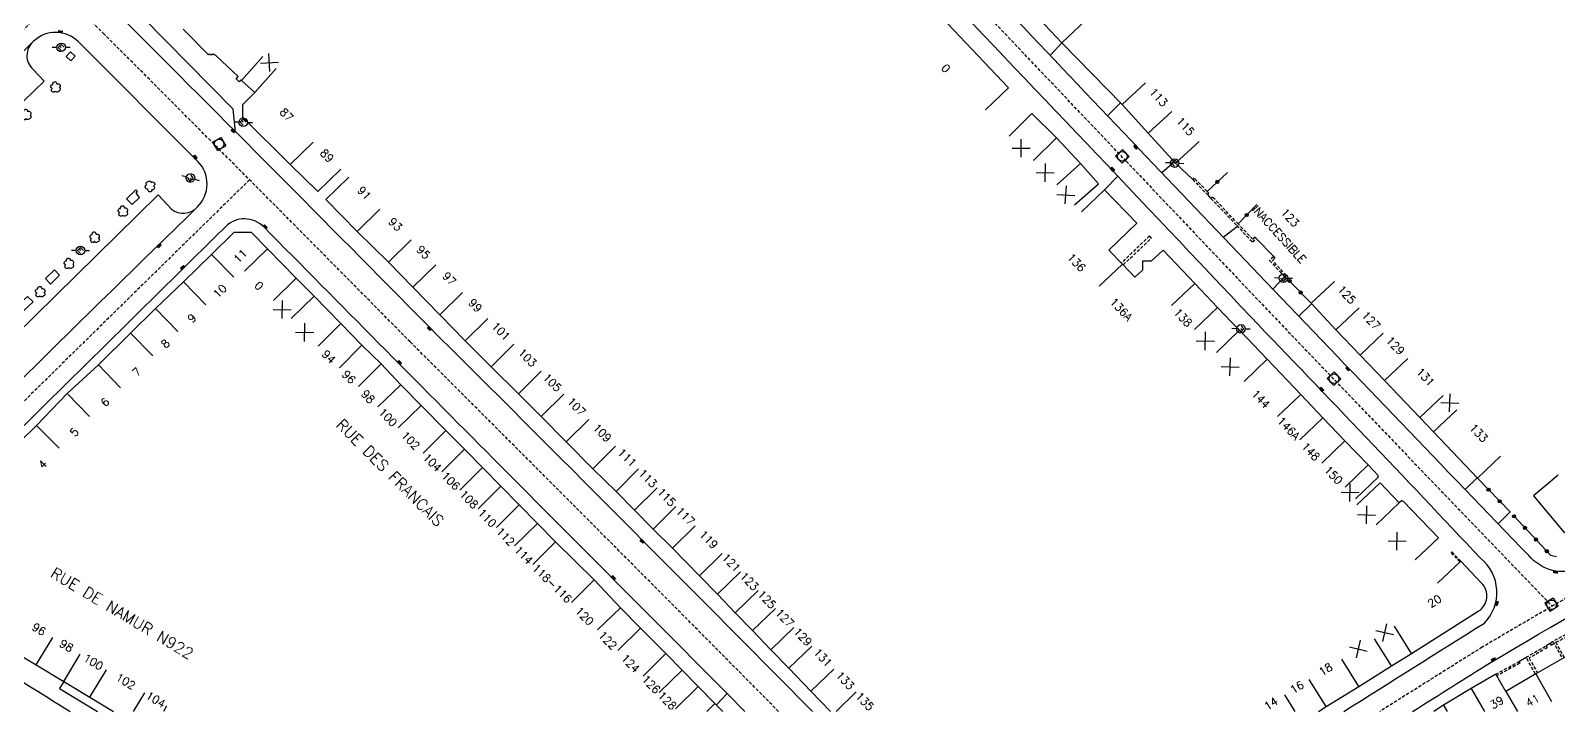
# Model space of a CAD drawing. Header units: millimetres. Extents: x 161000 to 162001, y 120999 to 122000.
# Drawn here: x 161634.1 to 161872.7, y 121000 to 121106.4 of the extents above; entities that cross this region are included whole.
import ezdxf
from ezdxf.enums import TextEntityAlignment as Align

# ---------------------------------------------------------------- set-up
doc = ezdxf.new("R2010")
doc.units = ezdxf.units.MM
doc.linetypes.add('DASHED', pattern=[0.75, 0.5, -0.25])
doc.layers.get('0').update_dxf_attribs({"linetype": 'CONTINUOUS'})
for name, color, linetype in [('W0001', 6, 'DASHED'), ('W0008', 7, 'CONTINUOUS'), ('W0100', 7, 'CONTINUOUS'), ('W0112', 1, 'DASHED'), ('W0300', 7, 'CONTINUOUS'), ('W0322', 7, 'CONTINUOUS'), ('W0334', 7, 'CONTINUOUS'), ('W0400', 7, 'CONTINUOUS'), ('W0420', 7, 'CONTINUOUS'), ('W0471', 7, 'CONTINUOUS'), ('W0984', 7, 'CONTINUOUS'), ('W0989', 7, 'CONTINUOUS'), ('W0991', 7, 'CONTINUOUS'), ('W1102', 7, 'CONTINUOUS')]:
    doc.layers.add(name, color=color, linetype=linetype)
doc.styles.get("Standard").update_dxf_attribs({"font": 'romans.shx', "width": 0.85})

# ---------------------------------------------------------------- blocks, each defined once
blk = doc.blocks.new('t991o')
at = {"color": 0, "linetype": 'Continuous'}
for p, q in [((-1, 1), (1, -1)), ((-1, -1), (1, 1))]:
    blk.add_line(p, q, dxfattribs=at)
blk = doc.blocks.new('T400')
for p, q in [((-0.15, 0.3), (0.15, 0.3)), ((-0.15, -0.25), (-0.15, 0.3)), ((-0.15, 0.15), (0.15, 0.15)), ((-0.15, 0), (0.15, 0)), ((0.15, 0.3), (0.15, -0.25)), ((-0.15, -0.15), (0.15, -0.15)), ((-0.15, -0.25), (-0.15, -0.3)), ((-0.15, -0.3), (0.15, -0.3)), ((0.15, -0.3), (0.15, -0.25))]:
    blk.add_line(p, q)
blk = doc.blocks.new('T471')
for p, q in [((-0.333334, 0.333334), (-0.333334, -0.333334)), ((-0.333334, 0.333334), (0.333334, 0.333334)), ((-0.333334, 0), (0, 0)), ((0.500001, 0.500001), (1.000002, 1.000002)), ((-0.500001, -0.500001), (-1.000002, -1.000002)), ((-0.333334, -0.333334), (0.333334, -0.333334))]:
    blk.add_line(p, q)
blk.add_ellipse((0, 0), major_axis=(0.471405, 0.471405), ratio=1, start_param=5.4977871438, end_param=11.780972451)
blk = doc.blocks.new('t112o')
at = {"color": 0, "linetype": 'Continuous'}
for p, q in [((-0.5, 0.5), (0.5, 0.5)), ((-0.5, -0.5), (-0.5, 0.5)), ((0.5, 0.5), (0.5, -0.5)), ((0.5, -0.5), (-0.5, -0.5))]:
    blk.add_line(p, q, dxfattribs=at)
blk = doc.blocks.new('T300')
for p, q in [((-0.8, 0.51), (-0.86, 0.34)), ((-0.86, 0.34), (-0.86, 0.17)), ((-0.86, 0.17), (-0.74, 0.06)), ((-0.69, 0.63), (-0.8, 0.51)), ((-0.8, -0.06), (-0.74, 0.06)), ((-0.74, 0.06), (-0.69, 0.11)), ((-0.57, 0.69), (-0.69, 0.63)), ((-0.46, 0.69), (-0.57, 0.69)), ((-0.29, 0.63), (-0.46, 0.69)), ((-0.29, 0.63), (-0.17, 0.74)), ((-0.23, 0.57), (-0.29, 0.63)), ((-0.17, 0.74), (-0.06, 0.8)), ((-0.06, 0.8), (0.06, 0.8)), ((0.06, 0.8), (0.23, 0.74)), ((0.23, 0.74), (0.34, 0.63)), ((0.34, 0.63), (0.4, 0.51)), ((0.46, 0.46), (0.34, 0.46)), ((0.4, 0.51), (0.4, 0.46)), ((0.57, 0.4), (0.46, 0.46)), ((0.57, 0.4), (0.69, 0.29)), ((0.69, 0.29), (0.74, 0.17)), ((0.74, 0.06), (0.69, -0.17)), ((0.74, 0.17), (0.74, 0.06)), ((-0.8, -0.17), (-0.8, -0.06)), ((-0.8, -0.23), (-0.8, -0.17)), ((-0.74, -0.34), (-0.8, -0.23)), ((-0.69, -0.4), (-0.74, -0.34)), ((-0.51, -0.46), (-0.69, -0.4)), ((-0.4, -0.46), (-0.51, -0.46)), ((-0.4, -0.46), (-0.34, -0.46)), ((-0.34, -0.46), (-0.34, -0.4)), ((-0.34, -0.51), (-0.34, -0.46)), ((-0.29, -0.63), (-0.34, -0.51)), ((-0.17, -0.74), (-0.29, -0.63)), ((-0.06, -0.8), (-0.17, -0.74)), ((0.06, -0.8), (-0.06, -0.8)), ((0.17, -0.74), (0.06, -0.8)), ((0.23, -0.69), (0.17, -0.74)), ((0.29, -0.46), (0.23, -0.46)), ((0.29, -0.63), (0.23, -0.69)), ((0.46, -0.4), (0.29, -0.46)), ((0.34, -0.51), (0.29, -0.63)), ((0.34, -0.51), (0.34, -0.46)), ((0.57, -0.34), (0.46, -0.4)), ((0.63, -0.29), (0.57, -0.34)), ((0.69, -0.17), (0.63, -0.29))]:
    blk.add_line(p, q)
blk = doc.blocks.new('T420')
for p, q in [((0.75, 0.75), (-0.75, 0.75)), ((-0.75, 0.75), (-0.75, -0.75)), ((0.75, 0.75), (0.75, -0.75)), ((0.75, -0.75), (-0.75, -0.75))]:
    blk.add_line(p, q)
blk.add_ellipse((0, 0), major_axis=(-0.53, 0.53), ratio=1, start_param=3.926991, end_param=10.210176)
blk = doc.blocks.new('t322o')
at = {"color": 0, "linetype": 'Continuous'}
for radius in [0.25, 0.15]:
    blk.add_circle((0, 0), radius, dxfattribs=at)

msp = doc.modelspace()

# ---------------------------------------------------------------- linework, layer by layer
at = {"layer": 'W0001'}
for points in [[(161723.21, 121521.49), (161708.44, 121503.61, -0.052031), (161692.74, 121488.19, 0.000599), (161675.67, 121474.82, -0.005504), (161648.34, 121452.8, 0.018605), (161611.09, 121421.03, -0.000909), (161565.62, 121378.12, 0.342922), (161564.36, 121370.06, -0.00009), (161590.01, 121323.77), (161598.54, 121308.89, 0.062268), (161621.4, 121278.54, -0.003977), (161672.79, 121224.97, 0.000187), (161728.28, 121166.78, -0.000686), (161805.22, 121085.95), (161826.39, 121063.66)], [(161755.74, 121413.54, 0.003258), (161744.68, 121335.46), (161741.26, 121313.02, 0.110396), (161741.99, 121301.22, 0.150139), (161753.14, 121279.23, -0.000934), (161792.85, 121237.93, 0.000196), (161880.01, 121147.01), (161900.98, 121126.16, 0.068286), (161933.71, 121107.44, 0.090548), (161975.14, 121099.27, 0.054774), (162000, 121101.72, 0.058941)], [(161501.17, 121251.02), (161524.15, 121227.7, -0.001203), (161592.95, 121158.6, -0.000891), (161635.22, 121116.22), (161645.57, 121105.84, -0.001814), (161693.4, 121057.72, -0.001606), (161750.93, 121000, -0.001732)], [(161639.09, 121112.33, 0.004155), (161579.13, 121054.22, 0.001968), (161568.67, 121043.91, -0.38355)], [(161604.08, 121017.85, -0.067593), (161609.42, 121025.1, -0.001516), (161668.31, 121083.04, 0.41664)], [(161871.74, 121016.44, -0.000876), (161826.39, 121063.66, -0.000773)], [(161844.82, 121000, -0.000139), (161860.82, 121010.04, -0.0056), (161920.29, 121044.16, -0.096864), (161953.2, 121053.92, -0.065463), (161984.64, 121052.07, -0.00014), (162000, 121050.05, 0.001759)]]:
    msp.add_lwpolyline(points, format="xyb", dxfattribs=at)
at = {"layer": 'W0008'}
for points in [[(162000, 121099.33, -0.053718), (161975.11, 121096.93, -0.090574), (161932.85, 121105.26, -0.06857), (161899.42, 121124.39), (161878.33, 121145.37, -0.000196), (161791.16, 121236.3, 0.000934), (161751.45, 121277.6, -0.149396), (161739.7, 121300.69, -0.14261), (161739.8, 121317.16, 0.417617), (161734.61, 121323.95), (161706.88, 121327.52, -0.194977), (161696.19, 121333.54), (161679.29, 121355.19, -0.175943), (161677.82, 121361.59), (161683.5, 121407.87, 0.00101), (161689.77, 121458.79, 0.148993), (161688.48, 121466.74, 0.063377), (161684.02, 121472.9, 0.337624), (161677.43, 121472.68, -0.005502), (161650.05, 121450.63, 0.018596), (161612.98, 121419.01, -0.000909)], [(161623.38, 121280.48, -0.003976), (161674.8, 121226.88, 0.000187), (161730.29, 121168.69, -0.000686), (161807.23, 121087.86), (161828.24, 121065.86)], [(161824.69, 121061.62, 0.002007), (161773.23, 121115.79, 0.000437), (161716.33, 121175.29, 0.41324), (161709.16, 121175.32, -0.0048), (161648.72, 121115.55, 0.390095), (161648.33, 121108.38, -0.00181), (161696.06, 121060.37, -0.00168), (161756.22, 121000)], [(161951.64, 121079.92), (161951.53, 121068.57, -0.348943), (161940.12, 121054.63, 0.045143), (161921.73, 121048, 0.002852), (161876.15, 121022.36, -0.324543), (161868.1, 121024.34, -0.00077), (161828.24, 121065.86)], [(161745.67, 121000), (161742.92, 121002.79), (161706.43, 121039.46, -0.001181), (161670.54, 121075.69, 0.413837), (161664.55, 121075.73, -0.001597), (161612.88, 121024.84, 0.445295), (161613.29, 121017.13, 0.005911), (161640.32, 121000, 0.000019)], [(161839.2, 121000, -0.000118), (161861.16, 121013.81, 0.441033), (161860.59, 121023.9, 0.00262), (161824.69, 121061.62, 0.002662)], [(161849.93, 121000, -0.000107), (161862.23, 121007.72, -0.005594), (161921.59, 121041.77, -0.096662), (161953.43, 121051.21, -0.065566), (161984.21, 121049.38, -0.000144), (162000, 121047.31, 0.001758)]]:
    msp.add_lwpolyline(points, format="xyb", dxfattribs=at)
msp.add_lwpolyline([(161606.69, 121026.27, -0.001355), (161660.18, 121078.82, 0.416539), (161660.22, 121085.93), (161641.59, 121104.59, 0.412351), (161634.54, 121104.65, 0.000462), (161578.77, 121050.12), (161577.09, 121048.52, 0.378512), (161576.66, 121043.43, 0.006207), (161600.32, 121025.92, 0.335556)], format="xyb", close=True, dxfattribs=at)
at = {"layer": 'W0100'}
for points in [[(161764.54, 121144.1), (161760.91, 121140.65), (161761.02, 121140.54), (161760.96, 121140.48), (161764.14, 121137.13), (161769.23, 121131.82), (161774.2, 121126.62), (161778.31, 121122.31), (161783.23, 121117.12), (161788.56, 121111.55), (161792.53, 121107.27), (161795.19, 121104.46), (161798.82, 121107.9)], [(161783.23, 121093.96), (161786.85, 121097.41), (161774.49, 121110.43), (161770.19, 121114.93), (161764.62, 121120.88), (161760.97, 121117.46)], [(161682.55, 121084.7), (161678.96, 121081.21), (161674.65, 121085.46), (161667.25, 121092.76), (161667.24, 121094.83), (161669.15, 121096.69), (161667.04, 121098.57), (161666.95, 121098.66), (161666.68, 121098.38), (161666.2, 121098.84), (161666.52, 121099.18), (161663.17, 121102.36), (161662.94, 121102.57), (161662.91, 121102.54), (161662.73, 121102.7), (161662.59, 121102.55), (161662.43, 121102.7), (161662.27, 121102.53), (161662.07, 121102.73), (161661.9, 121102.55), (161657.95, 121106.56)], [(161808.25, 121098.18), (161804.57, 121094.8), (161808.65, 121090.35), (161812.92, 121085.67), (161816.61, 121089.04)], [(161797.15, 121079.13), (161800.9, 121082.43), (161798.1, 121085.62), (161794.31, 121089.59), (161790.46, 121093.42), (161786.93, 121089.88)], [(161759.06, 121000), (161755.98, 121003.15), (161752.52, 121006.74), (161749.73, 121009.63), (161746.85, 121012.64), (161744.16, 121015.43), (161741.38, 121018.3), (161738.57, 121021.19), (161734.34, 121025.49), (161731.34, 121028.48), (161728.41, 121031.43), (161725.54, 121034.36), (161721.94, 121037.88), (161717.76, 121042.11), (161713.85, 121046.06), (161710.29, 121049.62), (161706.06, 121053.84), (161701.99, 121057.89), (161698.01, 121061.94), (161693.82, 121066.27), (161689.99, 121070.17), (161685.11, 121074.95), (161680.23, 121079.97), (161683.81, 121083.45)], [(161822.92, 121059.54), (161821.69, 121060.77), (161819.5, 121063.08), (161815.95, 121066.86), (161811, 121072.05), (161809.12, 121070.34), (161807.76, 121070.36), (161807.75, 121068.96), (161806.58, 121067.84), (161804.65, 121069.88), (161802.53, 121072.07), (161806.88, 121076.28), (161801.81, 121081.51), (161798.22, 121078.03)], [(161742.2, 121000), (161740.99, 121001.23), (161738.38, 121003.91), (161735.85, 121006.47), (161733.34, 121009.04), (161729.39, 121013.02), (161726.26, 121016.21), (161722.13, 121020.54), (161716.09, 121026.49), (161713.27, 121029.38), (161710.43, 121032.27), (161707.57, 121035.17), (161704.71, 121038.1), (161701.88, 121040.96), (161698.96, 121043.87), (161695.1, 121047.8), (161691.93, 121051.04), (161688.88, 121054.28), (161685.87, 121057.24), (161682.58, 121060.58), (161678.38, 121064.86), (161675.61, 121067.7), (161671.09, 121072.29), (161668.59, 121074.8), (161665.85, 121074.81), (161662.35, 121071.4), (161658.01, 121067.11), (161653.63, 121062.94), (161649.72, 121059.12), (161644.73, 121054.15), (161639.81, 121049.67), (161635.03, 121044.66), (161629.9, 121039.64)], [(161837.75, 121067.17), (161834.08, 121063.77), (161837.94, 121059.61), (161841.74, 121055.64), (161845.58, 121051.7), (161851.08, 121045.9), (161853.21, 121043.66), (161860.08, 121036.44), (161863.7, 121039.88)], [(161841.01, 121033.2), (161844.63, 121036.65), (161844.51, 121036.78), (161844.58, 121036.85), (161843, 121038.5), (161839.36, 121042.26), (161835.95, 121045.86), (161832.47, 121049.5), (161827.24, 121055.01), (161822.92, 121059.54)], [(161850.36, 121023.66), (161853.97, 121027.11), (161848.48, 121032.86), (161848.42, 121032.8), (161848.26, 121032.97), (161847.87, 121032.6), (161844.88, 121035.73), (161841.26, 121032.27)], [(161872.66, 121036.89), (161868.83, 121033.68), (161873.62, 121027.95), (161879.26, 121031.43), (161876.64, 121035.69)], [(161907.36, 121021.98), (161904.88, 121026.33), (161899.54, 121023.28), (161895.11, 121020.74), (161890.96, 121018.34), (161886.49, 121015.78), (161882.29, 121013.34), (161877.92, 121010.86), (161873.59, 121008.35), (161869.21, 121005.89), (161864.5, 121003.12), (161862.93, 121005.81), (161859.09, 121003.56), (161854.75, 121000.98), (161853.24, 121000)], [(161630.71, 121009.81), (161635.01, 121007.27), (161639.29, 121004.69), (161643.38, 121002.21), (161647.07, 121000)]]:
    msp.add_lwpolyline(points, dxfattribs=at)
msp.add_lwpolyline([(161835.25, 121000), (161836.45, 121000.75), (161841.55, 121003.91), (161846.66, 121007.11), (161849.78, 121009.07), (161860.21, 121015.64, 0.492896), (161860.69, 121020.05), (161857.46, 121023.48), (161853.82, 121020.05)], format="xyb", dxfattribs=at)
at = {"layer": 'W0112'}
for points in [[(161818.13, 121080.97), (161817.87, 121081.24), (161815.84, 121083.35), (161815.6, 121083.12), (161817.63, 121081.01), (161817.89, 121080.74)], [(161825.27, 121074.1), (161824.98, 121073.77), (161822.72, 121076.15), (161818.7, 121080.37), (161818.46, 121080.15), (161822.48, 121075.93), (161824.98, 121073.29), (161825.52, 121073.87)], [(161830.21, 121068.11), (161828.07, 121070.45), (161828.48, 121070.83), (161828.25, 121071.07), (161827.6, 121070.47), (161829.96, 121067.89)]]:
    msp.add_lwpolyline(points, close=True, dxfattribs=at)
for points in [[(161804.75, 121069.77), (161809.15, 121073.93), (161808.85, 121074.3), (161804.48, 121070.06)], [(161857.46, 121023.48), (161856.08, 121024.92), (161855.95, 121024.8), (161857.32, 121023.36)], [(161873.66, 121008.39), (161872.33, 121010.81), (161875.34, 121012.4), (161875.18, 121012.7), (161871.88, 121010.95), (161873.36, 121008.22)], [(161869.15, 121005.85), (161867.68, 121008.46), (161870.79, 121010.25), (161870.96, 121009.96), (161868.14, 121008.33), (161869.44, 121006.02)], [(161871.88, 121010.95), (161871.41, 121010.63), (161871.59, 121010.35), (161872.04, 121010.65)], [(161862.93, 121005.81), (161866.54, 121007.78), (161866.68, 121007.52), (161863.07, 121005.56)]]:
    msp.add_lwpolyline(points, dxfattribs=at)
at = {"layer": 'W0322'}
for points in [[(161817.87, 121081.24), (161821.03, 121084.2)], [(161822.71, 121076.17), (161825.6, 121079.2)], [(161830.74, 121067.24), (161834.08, 121063.77)], [(161860.08, 121036.44), (161865.16, 121031.16)], [(161865.79, 121030.49), (161871.49, 121024.42), (161872.41, 121024.22)]]:
    msp.add_lwpolyline(points, dxfattribs=at)
at = {"layer": 'W0334'}
for p, q in [((161812.92, 121085.67), (161815.6, 121083.12)), ((161817.89, 121080.74), (161818.46, 121080.15)), ((161866.54, 121007.78), (161867.68, 121008.46))]:
    msp.add_line(p, q, dxfattribs=at)
for points in [[(161739.59, 121301.08), (161733.64, 121297.15), (161747.76, 121278.7), (161749.64, 121276.34), (161753, 121272.79, -0.000841), (161789.57, 121234.78, 0.000196), (161876.76, 121143.83), (161897.97, 121122.73, 0.068829), (161932.03, 121103.21, 0.090597), (161975.08, 121094.72, 0.052768), (162000, 121097.08, 0.058898)], [(162000, 121098.87, -0.053524), (161975.1, 121096.48, -0.090578), (161932.68, 121104.84, -0.068622), (161899.13, 121124.05), (161878.02, 121145.06, -0.000196), (161790.84, 121236, 0.000934), (161751.13, 121277.29, -0.149266), (161739.27, 121300.59, -0.002039), (161739.2, 121300.82, 0.415907)], [(161634.54, 121104.65, 0.452596), (161634.51, 121100.28), (161636.23, 121098.47, 0.000454), (161584.83, 121048.24), (161583.26, 121049.85, 0.462135), (161578.77, 121050.12, 0.462135)], [(161608.3, 121027.86, 0.364598), (161607.62, 121031.87), (161606, 121033.49), (161654.05, 121080.71), (161656.13, 121078.47, 0.401778), (161660.18, 121078.82)]]:
    msp.add_lwpolyline(points, format="xyb", dxfattribs=at)
for points in [[(161666.14, 121090.55), (161665.74, 121094.11), (161651.73, 121108.31), (161648.33, 121108.38)], [(161804.57, 121094.8), (161795.19, 121104.46), (161793.34, 121102.49)], [(161804.32, 121095.06), (161802.3, 121093.06)], [(161812.75, 121085.86), (161810.78, 121084.15)], [(161801.81, 121081.51), (161803.9, 121083.6)], [(161820.38, 121074.08), (161822.58, 121075.83)], [(161825.52, 121073.87), (161828.25, 121071.07)], [(161830.74, 121067.24), (161829.96, 121067.89), (161828.1, 121065.99)], [(161834.18, 121063.67), (161832.16, 121061.76)], [(161860.05, 121036.47), (161858.17, 121034.65)], [(161863.3, 121029.32), (161865.16, 121031.16)], [(161871.41, 121010.63), (161870.79, 121010.25)], [(161639.3, 121004.68), (161638.65, 121003.6), (161644.56, 121000)], [(161741.21, 121001.01), (161742.92, 121002.79)]]:
    msp.add_lwpolyline(points, dxfattribs=at)
for points in [[(161651.11, 121080.3), (161650.62, 121080.97), (161650.8, 121081.21), (161650.54, 121081.49), (161649.11, 121080.06), (161649.97, 121079.2)], [(161637.87, 121069), (161636.43, 121067.63), (161637.21, 121066.77), (161638.65, 121068.14)], [(161633.06, 121062.61), (161634.53, 121063.99), (161633.65, 121064.84), (161632.18, 121063.46)]]:
    msp.add_lwpolyline(points, close=True, dxfattribs=at)
at = {"layer": 'W1102'}
for p, q in [((161667.04, 121098.57), (161670.37, 121102.31)), ((161669.15, 121096.69), (161672.48, 121100.43)), ((161808.65, 121090.35), (161812.34, 121093.73)), ((161674.65, 121085.46), (161678.24, 121088.95)), ((161794.31, 121089.59), (161790.73, 121086.09)), ((161798.1, 121085.62), (161794.41, 121082.24)), ((161685.11, 121074.95), (161688.65, 121078.48)), ((161689.99, 121070.17), (161693.53, 121073.7)), ((161662.35, 121071.4), (161665.85, 121067.83)), ((161671.09, 121072.29), (161667.53, 121068.78)), ((161693.82, 121066.27), (161697.4, 121069.76)), ((161804.65, 121069.88), (161801.02, 121066.44)), ((161658.01, 121067.11), (161661.5, 121063.52)), ((161675.61, 121067.7), (161672.04, 121064.2)), ((161815.95, 121066.86), (161812.31, 121063.42)), ((161678.38, 121064.86), (161674.8, 121061.36)), ((161698.01, 121061.94), (161701.59, 121065.43)), ((161653.63, 121062.94), (161657.1, 121059.34)), ((161701.99, 121057.89), (161705.54, 121061.41)), ((161819.5, 121063.08), (161815.86, 121059.65)), ((161837.94, 121059.61), (161841.58, 121063.04)), ((161649.72, 121059.12), (161653.23, 121055.56)), ((161682.58, 121060.58), (161679.01, 121057.08)), ((161819.3, 121056.09), (161822.92, 121059.54)), ((161841.74, 121055.64), (161845.34, 121059.11)), ((161685.87, 121057.24), (161682.34, 121053.7)), ((161706.06, 121053.84), (161709.59, 121057.38)), ((161644.73, 121054.15), (161648.18, 121050.53)), ((161688.88, 121054.28), (161685.31, 121050.78)), ((161823.62, 121051.56), (161827.24, 121055.01)), ((161845.58, 121051.7), (161849.18, 121055.16)), ((161710.29, 121049.62), (161713.83, 121053.16)), ((161639.81, 121049.67), (161643.3, 121046.09)), ((161691.93, 121051.04), (161688.32, 121047.58)), ((161713.85, 121046.06), (161717.4, 121049.59)), ((161828.85, 121046.06), (161832.47, 121049.5)), ((161851.08, 121045.9), (161854.71, 121049.34)), ((161695.1, 121047.8), (161691.53, 121044.3)), ((161853.21, 121043.66), (161856.83, 121047.11)), ((161635.03, 121044.66), (161638.58, 121041.14)), ((161717.76, 121042.11), (161721.31, 121045.62)), ((161835.95, 121045.86), (161832.32, 121042.41)), ((161698.96, 121043.87), (161695.41, 121040.35)), ((161839.36, 121042.26), (161835.75, 121038.8)), ((161701.88, 121040.96), (161698.34, 121037.43)), ((161721.94, 121037.88), (161725.47, 121041.42)), ((161704.71, 121038.1), (161701.14, 121034.59)), ((161725.54, 121034.36), (161729.07, 121037.9)), ((161839.4, 121035.03), (161843, 121038.5)), ((161707.57, 121035.17), (161704.01, 121031.67)), ((161728.41, 121031.43), (161731.97, 121034.94)), ((161710.43, 121032.27), (161706.86, 121028.76)), ((161731.34, 121028.48), (161734.88, 121032.01)), ((161847.87, 121032.6), (161844.26, 121029.14)), ((161713.27, 121029.38), (161709.7, 121025.88)), ((161734.34, 121025.49), (161737.88, 121029.01)), ((161716.09, 121026.49), (161712.55, 121022.96)), ((161738.57, 121021.19), (161742.14, 121024.69)), ((161741.38, 121018.3), (161744.96, 121021.79)), ((161722.13, 121020.54), (161718.57, 121017.04)), ((161744.16, 121015.43), (161747.76, 121018.9)), ((161726.26, 121016.21), (161722.67, 121012.74)), ((161746.85, 121012.64), (161750.45, 121016.1)), ((161635.01, 121007.27), (161637.57, 121011.57)), ((161729.39, 121013.02), (161725.83, 121009.51)), ((161749.73, 121009.63), (161753.33, 121013.1)), ((161846.66, 121007.11), (161844.01, 121011.34)), ((161849.78, 121009.07), (161847.12, 121013.3)), ((161639.29, 121004.69), (161641.88, 121008.97)), ((161733.34, 121009.04), (161729.77, 121005.53)), ((161752.52, 121006.74), (161756.12, 121010.21)), ((161643.38, 121002.21), (161645.96, 121006.49)), ((161735.85, 121006.47), (161732.29, 121002.96)), ((161755.98, 121003.15), (161759.57, 121006.63)), ((161841.55, 121003.91), (161838.9, 121008.16)), ((161836.45, 121000.75), (161833.79, 121004.99)), ((161869.21, 121005.89), (161871.66, 121001.53)), ((161650.21, 121000), (161651.97, 121002.89)), ((161738.38, 121003.91), (161734.81, 121000.41)), ((161759.93, 121000), (161763.07, 121003.05)), ((161831.6, 121000), (161829.97, 121002.57)), ((161859.09, 121003.56), (161861.19, 121000)), ((161864.5, 121003.12), (161866.34, 121000)), ((161655.35, 121000.82), (161654.85, 121000)), ((161740.99, 121001.23), (161739.74, 121000)), ((161854.75, 121000.98), (161855.36, 121000))]:
    msp.add_line(p, q, dxfattribs=at)

# ---------------------------------------------------------------- block references
at = {"layer": 'W0112', "rotation": 316.259045207769}
msp.add_blockref('t112o', (161640.37, 121102.33), dxfattribs=at)
at = {"layer": 'W0300'}
for p, rotation in [((161638.03, 121097.4), 316.259045207769), ((161633.48, 121093.1), 316.259045207769), ((161652.77, 121082.15), 120.12077504023), ((161648.57, 121078.02), 314.903379890793), ((161644.16, 121073.92), 314.903379890793), ((161640.14, 121069.84), 314.903379890793), ((161635.64, 121065.42), 312.365281998464)]:
    msp.add_blockref('T300', p, dxfattribs=dict(at, rotation=rotation))
at = {"layer": 'W0322'}
for p, rotation in [((161819.45, 121082.72), 43.1961426916358), ((161824.04, 121077.56), 46.4033932040369), ((161830.74, 121067.24), 314.013864075853), ((161832.47, 121065.44), 314.013864075853), ((161861.81, 121034.64), 313.868868850129), ((161863.55, 121032.83), 313.868868850129), ((161865.79, 121030.49), 313.200093055412), ((161867.5, 121028.67), 313.200093055412), ((161869.21, 121026.85), 313.200093055412), ((161870.92, 121025.03), 313.200093055412)]:
    msp.add_blockref('t322o', p, dxfattribs=dict(at, rotation=rotation))
at = {"layer": 'W0400'}
for p, rotation in [((161638.78, 121106.17), 82.31724680479), ((161665.74, 121090.7), 224.757098313565), ((161806.72, 121088.17), 43.54045105549203), ((161659.82, 121086.57), 44.61372099907127), ((161803.09, 121084.69), 43.61901845516402), ((161670.76, 121075.69), 224.894270045158), ((161654.19, 121072.73), 134.2970386297609), ((161657.87, 121069.35), 314.760034075308), ((161696.4, 121059.81), 225.000946109347), ((161691.73, 121054.5), 224.790086181446), ((161839.83, 121053.53), 44.16680221306699), ((161835.75, 121050.31), 223.465493781235), ((161729.62, 121026.59), 224.802511808762), ((161725.14, 121020.9), 224.790086181446), ((161872.3, 121021.78), 80.89457729525645), ((161863.07, 121016.9), 346.6825793447177), ((161862.56, 121008.1), 300.405866190239)]:
    msp.add_blockref('T400', p, dxfattribs=dict(at, rotation=rotation))
at = {"layer": 'W0420'}
for p, rotation in [((161663.56, 121088.65), 120.12077504023), ((161804.61, 121086.71), 313.540451055492), ((161837.68, 121051.98), 133.517190604683), ((161871.64, 121016.67), 32.1974669132683)]:
    msp.add_blockref('T420', p, dxfattribs=dict(at, rotation=rotation))
at = {"layer": 'W0471'}
for p, rotation in [((161638.88, 121103.74), 316.259045207769), ((161667.33, 121092.04), 314.022542251032), ((161812.79, 121085.66), 313.540451055492), ((161659.08, 121083.33), 120.12077504023), ((161641.92, 121072.01), 314.903379890793), ((161829.77, 121067.69), 133.945264797111), ((161823.14, 121059.78), 133.945264797111)]:
    msp.add_blockref('T471', p, dxfattribs=dict(at, rotation=rotation))
at = {"layer": 'W0991'}
for p, rotation in [((161671.42, 121101.37), 48.31917026512064), ((161788.83, 121087.99), 45.10824455863041), ((161792.57, 121084.17), 43.68837131251538), ((161795.78, 121080.69), 41.33044263683864), ((161673.42, 121062.78), 44.27079436384876), ((161676.91, 121059.22), 44.49407223392771), ((161817.58, 121057.87), 43.54753467983375), ((161821.46, 121053.83), 43.64968774549045), ((161855.77, 121048.22), 43.52816799554054), ((161840.19, 121034.21), 43.71609704700217), ((161842.76, 121030.71), 43.72552096267774), ((161847.53, 121026.61), 43.72552096302888), ((161845.56, 121012.32), 302.1803859509391), ((161841.45, 121009.75), 301.9794004197009)]:
    msp.add_blockref('t991o', p, dxfattribs=dict(at, rotation=rotation))

# ---------------------------------------------------------------- texts
at = {"layer": 'W0984'}
msp.add_text('INACCESSIBLE', height=1.25, rotation=312.3957, dxfattribs=at).set_placement((161829.1, 121074.55), align=Align.MIDDLE)
at = {"layer": 'W0989'}
for s, rotation, p in [('RUE DES FRANCAIS', 314.9894, (161690.27, 121037.31)), ('RUE DE NAMUR N922', 329.0978, (161648.42, 121015.33))]:
    msp.add_text(s, height=1.75, rotation=rotation, dxfattribs=at).set_placement(p, align=Align.MIDDLE)
at = {"layer": 'W0991'}
for s, rotation, p in [('0', 313.522, (161777.05, 121100.47)), ('113', 312.5527, (161810.29, 121095.95)), ('87', 314.1656, (161674.1, 121093.21)), ('115', 312.3957, (161814.47, 121091.39)), ('89', 315.4218, (161680.4, 121086.82)), ('91', 314.1744, (161686.23, 121080.97)), ('123', 312.3957, (161830.81, 121077.15)), ('93', 315.6247, (161691.09, 121076.09)), ('11', 44.7405, (161666.86, 121071.13)), ('95', 314.458, (161695.46, 121071.73)), ('136', 314.0966, (161797.45, 121070.13)), ('97', 314.0697, (161699.5, 121067.59)), ('10', 44.7284, (161663.67, 121065.68)), ('0', 314.5478, (161669.78, 121066.49)), ('125', 312.8693, (161839.66, 121065.11)), ('99', 314.5157, (161703.57, 121063.42)), ('136A', 313.4292, (161804.44, 121062.82)), ('9', 43.605, (161659.3, 121061.43)), ('138', 313.2485, (161814.09, 121061.53)), ('127', 313.7587, (161843.46, 121061.08)), ('101', 315.1483, (161707.57, 121059.4)), ('8', 44.275, (161655.16, 121057.45)), ('129', 314.1668, (161847.26, 121057.14)), ('94', 314.5688, (161680.68, 121055.39)), ('103', 315.0895, (161711.71, 121055.27)), ('7', 44.9241, (161650.7, 121053.04)), ('96', 315.528, (161683.82, 121052.24)), ('105', 314.9928, (161715.61, 121051.37)), ('131', 313.5252, (161851.95, 121052.25)), ('98', 313.2166, (161686.81, 121049.18)), ('144', 313.5172, (161826.24, 121048.81)), ('6', 42.305, (161645.74, 121048.31)), ('100', 314.3964, (161689.92, 121045.94)), ('107', 314.6501, (161719.36, 121047.61)), ('109', 314.7045, (161723.39, 121043.52)), ('146A', 313.6534, (161830.59, 121044.24)), ('133', 313.5722, (161860.27, 121043.5)), ('5', 46.3506, (161640.94, 121043.62)), ('102', 314.4891, (161693.47, 121042.33)), ('104', 315.0412, (161696.87, 121038.89)), ('111', 315.575, (161727.27, 121039.66)), ('148', 313.5049, (161834.04, 121040.61)), ('4', 44.3635, (161636, 121038.61)), ('113', 314.4576, (161730.52, 121036.42)), ('150', 314.073, (161837.58, 121036.92)), ('106', 314.7069, (161699.74, 121036.01)), ('108', 314.3759, (161702.58, 121033.13)), ('115', 314.797, (161733.42, 121033.48)), ('110', 314.5539, (161705.43, 121030.22)), ('117', 315.0956, (161736.38, 121030.51)), ('112', 314.5077, (161708.28, 121027.32)), ('119', 314.5343, (161740.01, 121026.85)), ('114', 314.3169, (161711.12, 121024.42)), ('121', 314.207, (161743.55, 121023.24)), ('118-116', 315.4616, (161715.56, 121020)), ('123', 314.0844, (161746.36, 121020.34)), ('125', 313.91, (161749.11, 121017.5)), ('120', 313.6183, (161720.62, 121014.89)), ('20', 32.1804, (161853.37, 121017.24)), ('96', 329.4318, (161635.42, 121012.84)), ('127', 313.7685, (161751.89, 121014.6)), ('98', 328.9081, (161639.72, 121010.27)), ('122', 314.4532, (161724.25, 121011.12)), ('129', 314.0002, (161754.72, 121011.66)), ('100', 328.8045, (161643.92, 121007.73)), ('131', 313.9496, (161757.84, 121008.42)), ('124', 314.708, (161727.8, 121007.52)), ('18', 31.7935, (161836.35, 121006.58)), ('102', 329.0551, (161648.97, 121004.69)), ('126', 314.4164, (161731.03, 121004.24)), ('133', 314.3927, (161761.32, 121004.84)), ('16', 32.3112, (161831.88, 121003.78)), ('104', 328.4814, (161653.66, 121001.86)), ('128', 314.6545, (161733.55, 121001.69)), ('135', 314.1198, (161764.39, 121001.57)), ('14', 32.417, (161827.84, 121001.22)), ('39', 30.4059, (161863.1, 121001.4)), ('41', 30.4147, (161868.68, 121001.71))]:
    msp.add_text(s, height=1.25, rotation=rotation, dxfattribs=at).set_placement(p, align=Align.MIDDLE)

doc.saveas('drawing.dxf')
